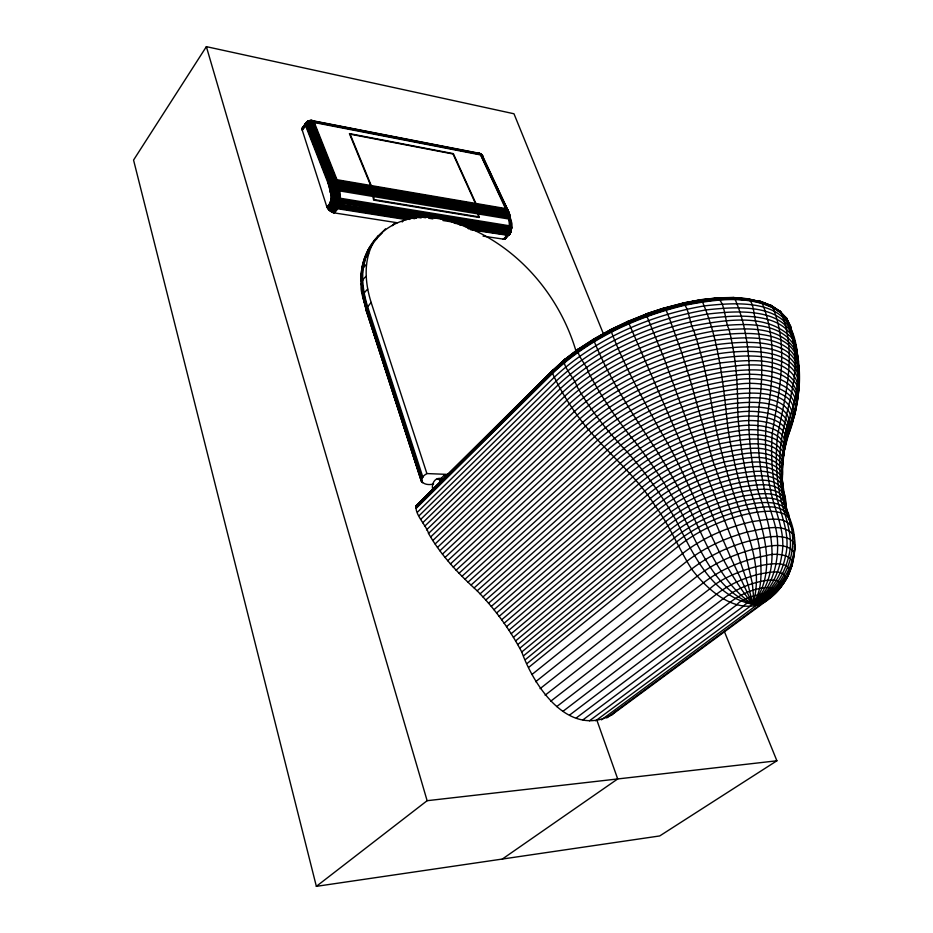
<?xml version="1.0" encoding="UTF-8"?>
<svg xmlns="http://www.w3.org/2000/svg" width="933" height="933" viewBox="0 0 933 933"><rect width="100%" height="100%" fill="white"/><g stroke="black" fill="none" stroke-linecap="round" stroke-linejoin="round"><path stroke-width="1.4" d="M527.32 663.293L676.682 541.84C697.324 525.419 722.189 514.713 747.869 509.103C760.675 507.517 778.973 502.7 788.058 514.806C802.392 544.382 793.633 582.915 765.865 601.26L611.512 715.051C568.489 737.746 534.457 686.968 521.745 651.98C509.966 629.577 494.875 608.911 477.171 590.811C458.616 573.865 441.064 555.427 428.539 533.454C427.267 526.515 411.5 510.876 417.459 504.858M328.404 184.011L332.335 181.154L337.303 180.536L505.884 209.295L507.867 210.252L508.718 212.736L507.54 209.505L505.546 208.537L337 179.719L332.031 180.372L328.136 183.323C329.967 190.845 334.271 200.933 326.818 206.788L329.034 210.17L333.466 212.771L397.201 222.742M785.586 579.603C778.402 591.72 767.509 602.461 752.803 604.316C711.109 553.467 694.863 486.968 660.506 431.221C642.545 398.566 623.209 363.742 610.59 329.827L593.411 339.437C609.074 378.658 632.597 414.275 655.887 449.368C669.183 470.524 681.37 492.379 692.379 514.806C707.96 546.995 721.617 584.023 752.803 604.316C783.673 599.487 797.843 562.832 793.831 534.959C782.565 522.072 761.946 529.419 747.531 531.892C725.664 537.909 704.508 547.426 686.618 561.491L535.659 681.72M788.84 324.404C798.811 342.294 798.963 365.561 797.249 385.842C800.397 401.598 791.872 416.619 788.07 431.571C784.35 444.843 783.195 458.616 782.297 472.308C781.213 441.857 799.674 415.08 798.555 384.688M507.82 209.902L508.112 213.086M433.588 483.97C424.107 486.571 415.71 480.133 426.894 473.567L371.136 302.432C365.176 283.562 363.334 262.08 372.652 243.956C363.264 255.409 358.575 273.637 362.739 287.574M361.374 285.02C357.129 234.521 405.82 205.237 451.117 221.518C511.541 239.396 558.214 291.131 575.941 350.878M366.459 264.471C356.639 272.599 363.66 287.177 363.427 297.697M565.713 359.333C559.368 363.089 576.069 380.128 576.547 385.807C590.344 409.925 607.745 431.804 627.011 451.77C645.566 472.623 661.929 495.446 675.69 519.739C692.986 553.631 711.459 596.035 752.803 604.316C759.66 604.654 788.082 589.108 767.369 587.452C753.899 588.35 741 594.076 730.282 602.123L576.349 717.897M510.713 229.331L511.132 226.416L509.22 225.751L340.195 198.239L335.075 198.216L330.807 199.487M511.086 229.285L511.459 228.153L509.301 227.5L340.253 200.117L330.83 200.175M511.354 229.226L511.459 228.153M507.155 209.167C510.736 221.937 511.062 212.048 506.211 210.088L337.594 181.375L332.603 181.947L328.638 184.687M483.061 236.119L504.298 239.268L510.083 233.273L511.366 230.299L509.488 234.393L507.599 234.918L468.308 228.737M326.818 206.788L302.292 130.317L302.245 127.984L303.726 126.573M794.251 554.377C792.187 562.844 791.289 572.699 785.085 579.451M794.438 551.695C798.916 534.819 775.265 535.449 764.675 537.606C738.341 542.085 712.847 552.709 691.621 569.025L540.067 688.671M795.231 408.829C801.365 387.265 800.631 363.695 794.543 342.131M366.109 276.366C355.205 284.903 365.2 299.994 366.249 310.642L421.319 481.16M302.292 130.317L305.289 126.188C303.796 122.001 311.797 117.885 313.593 122.456L336.23 179.637C339.425 190.332 342.877 204.175 333.466 212.771M548.779 375.078C558.855 367.124 550.073 368.862 552.546 373.398C559.928 389.493 569.223 404.677 579.836 418.847C603.045 449.729 634.802 473.229 655.421 506.281C669.917 525.78 678.653 548.674 691.621 569.025C707.634 590.414 737.991 617.553 765.865 601.26C833.927 541.455 733.256 565.573 709.815 588.863L556.756 706.584M364.197 299.738C360.441 296.262 365.281 291.562 367.672 289.102M509.71 215.733L508.182 211.021M367.859 253.158L367.917 250.977L378.308 235.664M782.752 464.319C782.67 450.254 783.942 436.084 788.14 422.381C792.07 410.462 795.931 398.403 797.249 385.842C779.417 354.82 733.653 366.133 704.986 370.809C662.512 381.504 621.273 400.339 588.431 429.716L447.712 560.733M782.472 468.296L782.717 451.35C768.687 431.909 739.368 440.376 719.506 443.805C690.268 451.479 661.952 464.354 638.767 483.982L493.954 609.704M782.379 474.909L782.076 459.782C768.535 441.426 740.697 449.636 721.757 452.913C693.802 460.272 666.757 472.576 644.516 491.259L499.155 616.363M782.262 480.355L782.67 472.075L781.912 464.016C768.605 446.149 741.443 454.254 722.935 457.462C695.586 464.681 669.113 476.705 647.327 494.957L501.674 619.757M782.554 487.119L781.842 468.249C768.757 450.861 742.248 458.873 724.148 461.987C697.371 469.077 671.445 480.857 650.079 498.7L504.135 623.197M782.775 487.166L781.889 472.495C769.014 455.561 743.111 463.468 725.396 466.523C699.155 473.486 673.754 485.02 652.773 502.467L506.537 626.673M788.548 433.46C792.467 400.933 745.397 406.252 725.536 409.284C686.128 416.993 647.805 433.542 617.191 459.841L474.209 587.837M789.715 429.751C793.831 396.315 745.537 401.552 725.081 404.689C684.635 412.561 645.309 429.542 613.949 456.575L471.2 584.909M797.622 360.115L797.925 357.292M783.568 495.376L782.029 476.74C769.352 460.237 744.033 468.039 726.679 471.037C700.94 477.883 676.028 489.195 655.421 506.281L508.893 630.183M791.126 426.113C795.476 391.685 745.84 396.852 724.743 400.105C683.189 408.153 642.767 425.6 610.59 453.438L468.074 582.11M798.17 363.94L798.473 361.153L795.942 345.572L792.374 338.492L786.904 318.689L785.154 317.045L788.222 323.168M792.42 422.439C797.004 387.067 746.062 392.128 724.346 395.487C681.708 403.709 640.225 421.611 607.266 450.219L464.996 579.241M798.601 367.789C797.692 327.343 741.245 332.171 713.745 335.717C660.891 345.198 609.342 367.567 569.398 403.896L430.661 536.976M799.091 375.533C798.065 336.055 742.761 341.256 716.008 344.697C664.226 354.085 613.739 375.964 574.46 411.418L435.14 543.939M799.149 379.428C798.065 340.475 743.403 345.851 717.045 349.234C665.882 358.564 616.002 380.174 577.107 415.15L437.507 547.379M470.699 229.786L508.217 235.373C513.045 229.226 510.164 220.923 508.905 213.984L338.586 184.956L333.536 185.317L329.419 187.556M330.783 200.712L509.161 229.296C513.022 230.533 513.115 219.103 508.38 218.952L339.519 190.903L334.399 190.938L330.154 192.373M511.039 229.705L511.424 228.912L509.266 228.398L340.207 201.085L330.818 200.443M511.307 229.728L511.424 228.912M798.496 388.501C804.794 346.015 744.662 349.548 718.048 353.805C667.527 363.065 618.299 384.384 579.836 418.847L439.944 550.773M798.321 392.315C804.456 350.481 745.117 354.225 718.981 358.389C669.171 367.579 620.62 388.583 582.635 422.509L442.464 554.132M329.582 188.314L333.722 186.215L338.796 185.912L507.54 214.31L509.908 215.768L511.494 227.407M362.855 295.831L366.926 312.019L366.541 308.252L371.136 302.432M509.745 215.43L510.503 221.016L509.873 221.611M779.918 587.872L767.661 597.948L752.803 604.316C713.383 588.991 698.875 545.478 680.449 510.992C667.037 486.431 651.619 462.966 634.323 440.959C616.608 419.5 601.039 396.257 588.058 371.626C587.743 366.144 574.261 352.779 579.241 349.024M476.262 153.607C478.897 151.787 482.921 154.598 483.037 157.56C483.072 161.199 483.761 154.12 480.612 154.936L314.351 122.55L310.316 122.876L305.779 126.223L328.136 183.323M569.69 715.005L723.413 598.589C735.367 589.504 749.537 583.382 764.302 580.711C769.363 580.081 781.166 578.145 780.629 586.157L768.011 597.073L752.803 604.316L753.479 595.907L752.371 583.65L745.105 551.613L712.707 460.331L690.128 379.708L681.72 352.674L669.369 318.235L665.556 308.788L664.821 307.843L664.354 308.403L683.667 303.342L701.616 299.959C719.366 340.102 723.227 384.501 727.868 427.687C731.53 452.318 737.222 476.658 744.919 500.345C751.205 518.818 759.1 536.976 760.5 556.709C761.188 573.27 763.124 594.589 749.631 606.695L595.627 720.812M329.85 189.877L334.049 188.058L339.134 187.86L507.937 216.118L510.281 217.482L510.234 221.319M329.967 190.682L334.189 188.991L339.285 188.863L508.112 217.051L510.293 218.054L510.001 219.675M510.736 229.553L510.748 231.209L509.395 231.139L442.883 220.503M330.737 200.98L508.998 230.183L511.202 230.428L511.086 229.623M511.202 230.428L511.342 229.67M368.663 253.601C356.593 268.319 363.1 290.699 366.984 307.424L422.287 478.291M362.471 275.27L361.736 273.334L365.409 259.094M362.016 274.314L362.564 271.666M510.503 221.016L510.433 218.963L508.252 217.995L339.414 189.877L334.306 189.959L330.072 191.487M593.411 339.437L594.356 339.18L577.912 349.805M461.975 576.302L604.001 446.942C641.216 414.882 688.706 395.091 737.315 389.038C753.537 387.895 771.288 387.487 785.539 396.513C800.806 406.776 791.72 426.579 786.344 439.676L792.957 418.59M511.214 230.218L510.771 231.617M509.488 234.393L509.861 231.722M363.928 260.575L364.628 258.651M361.969 270.418L361.736 273.334M508.217 235.373L509.733 233.705M511.097 230.696L509.126 234.638M510.713 228.667L511.447 227.395L509.29 226.614L340.253 199.161L330.83 199.907M305.779 126.223L306.735 123.646L309.231 121.407L312.263 120.695L314.083 121.966L337 179.719C340.207 190.437 343.659 204.315 334.236 212.934M797.074 398.776L798.007 396.117M796.211 403.837L797.587 399.919M795.476 409.995C805.984 376.127 758.774 372.08 736.487 375.043C684.659 381.27 633.985 402.391 594.484 436.761L453.228 567.124M793.388 417.378C808.829 382.647 760.01 375.789 736.837 379.708C686.035 385.889 636.376 406.59 597.598 440.213L456.085 570.25M792.094 422.171C808.619 387.708 760.302 380.232 737.117 384.384C687.388 390.495 638.79 410.753 600.77 443.607L459.001 573.305M786.192 440.831C796.899 412.328 756.01 409.377 737.805 412.199C695.062 417.821 653.38 435.198 620.41 463.153L477.171 590.811M785.248 444.505C795.651 416.748 755.707 414.089 738.061 416.829C696.391 422.357 655.771 439.303 623.571 466.512L480.087 593.843M784 449.368C795.709 421.798 755.952 418.474 738.376 421.459C697.744 426.917 658.138 443.432 626.696 469.917L482.956 596.91M783.277 453.088C794.659 426.218 755.8 423.197 738.749 426.101C699.109 431.466 660.506 447.583 629.787 473.358L485.778 600.036M783.219 455.222C791.161 430.579 755.578 427.524 739.193 430.731C700.508 436.026 662.838 451.747 632.819 476.856L488.554 603.219M782.192 460.366C792.607 434.941 755.613 432.69 739.682 435.361C701.919 440.574 665.171 455.922 635.816 480.402L491.283 606.438M782.204 462.92L783.125 460.366M787.125 576.442L788.373 572.99M459.491 224.958L508.812 232.795L510.526 232.585L510.736 230.906M682.408 303.691C688.717 304.788 689.662 324.614 693.755 330.317C702.467 356.907 708.555 384.314 712.812 411.954C717.827 439.56 724.801 466.792 733.618 493.417C745.49 528.719 764.407 566.646 752.803 604.316L730.492 557.013L628.166 321.698L620.713 325.255M369.223 248.131C359.881 266.243 361.666 287.714 367.602 306.595L422.976 477.521M367.8 252.05L363.847 261.602L364.185 263.712M508.438 211.534L481.125 154.342L313.756 121.477L309.068 122.351L305.662 125.99L308.811 122.06L313.406 121.08M368.185 249.951L374.891 239.828L385.504 228.853M511.062 231.396L509.861 233.845L508.042 234.265L467.316 227.839M510.724 228.993L511.599 228.293M781.084 586.367L783.627 581.574M306.222 122.491L305.301 123.797M789.726 428.142L791.114 425.705M509.861 233.845L510.584 232.725M788.653 431.594L790.006 429.227M786.811 436.166L788.782 432.702M313.01 120.777C309.453 119.331 304.706 122.176 305.289 126.188M305.709 126.048L309.301 122.713L314.083 121.966L480.32 154.388L482.874 156.429M603.814 334.83L513.978 113.768L206.368 46.65L133.559 160.068L316.357 886.35L659.713 835.945L776.897 760.78L724.311 631.373M789.854 569.701C800.409 555.135 775.999 552.184 766.576 555.59C743.788 559.578 721.769 568.803 703.33 582.833L550.715 701.219M510.024 232.282L510.293 233.238L507.844 233.483L464.856 226.649M382.098 233.005L374.296 240.702M302.245 127.984L306.665 122.13M302.105 128.509C303.05 127.891 305.534 121.302 307.342 124.486L329.781 181.643C332.148 190.402 336.078 201.925 327.903 208.864M302.07 129.069L307.19 121.861M302.129 129.675L305.989 125.22L328.603 182.728C330.62 190.682 334.784 201.26 327.086 207.476M327.448 208.176C335.39 201.586 331.355 190.53 329.151 182.168L306.735 125.034L306.012 124.299L305.091 124.905M328.428 209.528C336.836 202.274 333.011 190.297 330.48 181.165L308.007 123.996C307.062 121.302 304.205 124.101 305.418 126.025M329.034 210.17C337.653 202.601 333.921 190.227 331.238 180.734L308.741 123.553L307.598 122.246L306.141 122.655M329.687 210.765C338.516 202.928 334.854 190.169 332.031 180.372L309.511 123.179L308.217 121.698L306.549 122.176M330.399 211.313C339.402 203.231 335.798 190.145 332.871 180.081L310.316 122.876C308.905 118.724 304.251 123.623 305.662 125.99M331.145 211.791C340.288 203.522 336.743 190.145 333.722 179.847L311.144 122.643C309.581 118.421 304.846 122.958 305.511 125.967C305.837 122.958 311.027 118.036 312.8 122.433L335.414 179.626C338.574 190.239 342.049 203.989 332.696 212.526M331.915 212.199C341.175 203.767 337.676 190.18 334.574 179.696L311.972 122.491C310.304 118.083 305.126 122.759 305.546 125.955L307.319 122.188L310.666 120.439M509.78 233.192L510.526 232.585M508.683 235.174L509.966 233.705M392.373 225.658L394.076 223.593M402.146 221.996L403.849 219.943M305.546 123.319L307.587 121.477L309.558 121.138M503.097 239.245C512.893 231.792 509.126 218.299 505.546 208.537L480.612 154.936L478.711 153.059M503.715 239.291C513.488 231.874 509.721 218.415 506.153 208.677L480.192 153.712L311.214 120.66L307.785 121.675L311.844 120.497M504.298 239.268C514.013 231.909 510.223 218.555 506.689 208.899L481.755 155.333L480.192 153.712M504.811 239.151L509.593 234.171M328.848 185.375L332.859 182.763L337.874 182.238L506.514 210.893L508.94 212.561M329.057 186.087L333.104 183.591L338.131 183.125L506.794 211.709L508.753 212.607L509.756 215.325M439.501 479.947L444.4 475.084L448.015 475.224M416.013 505.873L552.837 370.121M415.885 506.234L553.164 370.004M418.485 503.832L491.679 431.268M494.77 428.2L501.989 421.051M505.08 417.984L511.261 411.85M515.389 407.768L521.57 401.633M526.725 396.525L530.854 392.431M537.035 386.297L558.902 365.106M415.815 506.619L552.033 371.591L564.033 360.744L578.11 349.887M424.049 498.7L438.475 484.402M440.539 482.361L448.785 474.186M450.849 472.145L458.068 464.984M462.185 460.902L468.378 454.768M472.495 450.686L477.649 445.577M483.842 439.443L487.959 435.361M495.178 428.2L498.269 425.145M505.488 417.984L507.552 415.943M538.469 385.294L546.715 377.119M415.815 507.039L552.068 372.01C607.138 323.075 687.271 288.239 761.713 302.164C778.554 341.851 771.708 385.481 765.97 426.661C764.477 450.826 766.611 475.235 772.524 498.735C777.702 517.08 785.656 535.402 781.796 554.937C778.95 574.238 769.282 593.236 752.803 604.316L748.184 585.096L737.781 554.132L702.374 463.841L664.144 358.54L646.149 314.444L665.159 308.17M415.873 507.47L552.161 372.454C583.895 342.166 624.13 322.083 665.754 309.196C700.042 299.983 738.435 292.239 772.419 306.56C789.61 347.391 778.833 391.394 772.291 433.064C770.53 455.409 772.186 478.034 777.422 499.843C782.379 518.048 790.333 536.335 785.574 555.613C781.807 575.358 770.261 593.936 752.803 604.316C780.221 568.768 760.57 523.448 749.024 485.673C742.388 460.167 738.563 433.927 737.618 407.581C737.805 381.282 735.461 354.89 729.023 329.349C724.591 321.209 725.512 302.129 717.08 298.047L734.399 297.767C751.543 336.125 750.529 379.556 748.732 420.76C749.164 445.426 752.523 470.057 758.879 493.895C772.116 528.918 782.647 574.565 752.803 604.316C766.273 599.208 778.064 589.866 785.819 577.702C782.087 568.524 768.617 572.815 761.095 573.678C745.07 577.375 729.653 584.14 716.544 594.146L563.112 711.214M416.001 507.925L552.324 372.92C588.851 338.352 636.003 316.509 684.542 304.788C715.973 298.805 752.803 293.055 780.909 312.275C797.575 352.464 785.388 395.242 777.539 435.676C775.136 457.625 776.361 479.994 781.329 501.511C786.099 519.553 794.041 537.746 788.583 556.733C784.047 576.687 770.973 594.683 752.803 604.316C772.792 588.536 779.568 561.106 777.189 536.662C775.09 518.818 766.378 502.654 763.544 484.915C758.202 459.421 756.698 433.134 758.926 407.185C762.809 380.104 763.089 352.289 757.118 325.465C753.421 320.299 754.855 298.024 746.19 299.108M416.188 508.368L552.546 373.398C589.073 338.842 636.213 316.998 684.74 305.278C716.147 299.306 752.966 293.545 781.073 312.742M417.681 511.972L554.33 377.2C595.441 338.842 649.216 315.377 704.287 305.896C733.245 302.747 784.781 298.047 792.945 335.705M419.255 515.576L556.22 381.026C597.272 342.843 650.872 319.471 705.78 309.966C734.551 306.84 785.924 301.965 794.088 339.425M420.935 519.18L558.191 384.851C599.161 346.889 652.529 323.634 707.226 314.118C736.277 310.724 790.088 306.152 795.569 345.875M329.244 186.81L333.326 184.442L338.364 184.034L507.062 212.561L509.021 213.424L509.966 216.141M422.707 522.772L560.255 388.676C601.097 350.971 654.196 327.856 708.625 318.328C737.443 314.969 790.986 310.199 796.467 349.653M424.562 526.352L562.412 392.49C598.543 358.937 644.75 337.653 692.321 326.002C724.673 320.194 766.903 311.914 792.374 338.492C802.473 377.235 782.67 413.879 780.105 451.934C778.833 472.18 780.933 492.636 786.309 512.205C802.543 545.618 786.752 589.166 752.803 604.316C774.285 595.324 790.741 574.996 793.878 551.788C783.568 540.522 765.27 547.263 752.325 549.49C732.58 554.972 713.488 563.567 697.231 576.174L545.117 695.213M426.509 529.909L564.652 396.303C605.12 359.228 657.543 336.44 711.284 326.923C739.577 323.716 781.469 318.981 796.63 349.49M428.539 533.454L566.984 400.117C607.208 363.38 659.223 340.802 712.532 331.297C740.569 328.124 782.076 323.261 797.19 353.444M432.865 540.475L571.882 407.674C611.523 371.754 662.558 349.618 714.9 340.183C742.202 337.023 793.668 331.367 799.208 368.943M373.841 241.67L376.92 238.743M445.053 557.456L585.492 426.136C622.987 392.781 670.792 372.115 719.856 363.007C745.129 360.115 793.26 353.805 798.858 388.629M450.429 563.952L591.429 433.262C627.804 401.143 674.011 381.177 721.442 372.279C745.759 369.503 792.222 363.019 797.843 396.525M552.161 370.844L564.71 359.392M552.068 371.194L565.001 359.298M561.048 363.159L565.34 359.287M611.512 715.051L615.617 711.366M496.578 613.016L641.671 487.597C667.142 466.278 698.584 452.703 730.994 446.102C747.566 443.991 777.446 438.253 783.219 459.724M509.756 220.783L510.573 219.232M511.179 633.729L658.022 510.118C680.74 491.493 708.485 479.515 737.117 473.509C751.601 471.736 772.454 466.897 782.286 480.985L786.671 509.523C781.422 492.974 757.888 498.758 744.919 500.345C718.725 506.001 693.359 516.94 672.378 533.758L523.67 655.724M513.418 637.321L660.552 513.99C682.909 495.726 710.176 483.959 738.306 478.023C752.441 476.262 777.982 470.559 783.393 488.694M515.587 640.936L663.036 517.885C689.37 496.916 722.049 483.411 755.637 480.472C775.066 478.606 786.192 485.277 785.808 505.371C780.536 488.554 756.675 494.315 743.508 495.924C716.999 501.627 691.33 512.695 670.127 529.757L521.745 651.98M517.71 644.586L665.462 521.815C687.178 504.205 713.57 492.822 740.814 487.014C754.424 485.335 779.055 479.609 784.385 497.032M519.751 648.272L667.83 525.769C689.265 508.45 715.284 497.231 742.132 491.481C755.52 489.837 779.743 484.099 785.038 501.208M525.524 659.491L674.559 537.793C697.464 519.669 725.373 508.007 754.156 503.423C768.034 501.476 789.819 500.916 789.516 520.579M529.046 667.107L678.734 545.91C701.336 528.171 728.766 516.73 757.071 512.135C766.25 511.121 776.163 510.199 784.746 514.328C790.601 517.267 789.948 524.626 792.723 529.711C787.51 514.001 764.955 520.043 752.593 521.524C727.274 527.122 702.747 537.653 682.291 553.747L531.962 674.489M329.722 189.096L333.897 187.125L338.971 186.868L507.75 215.208L509.686 216.001L510.328 217.809M305.884 122.923L307.377 122.176M316.357 886.35L427.127 800.701L776.897 760.78M564.267 359.765L578.402 348.954M564.127 360.045L578.635 348.907M564.045 360.371L578.927 348.93M582.973 719.844L737.023 604.666C741.245 597.073 783.265 585.901 761.095 604.048L606.765 717.897M589.434 720.824L743.508 606.193C745.899 601.353 770.366 594.997 755.648 605.879L601.435 719.833M762.879 602.741L769.9 597.563M440.889 480.273L443.14 479.189C435.396 475.608 430.591 484.052 433.04 490.396M505.278 238.965L506.397 236.341M502.327 859.048L617.704 778.95L596.817 719.984M734.399 297.767L725.233 298.094M578.052 349.257L593.889 338.982M577.947 349.502L594.111 339.041M577.924 350.167C624.002 319.121 678.676 298.14 734.726 298.024M701.616 299.959L700.321 299.878L718.328 297.93M593.458 339.215L610.439 329.722M593.4 339.717L610.229 330.317L628.049 321.803L646.487 314.363M310.747 120.893L312.147 120.497M758.366 301.686L760.593 301.406L771.393 305.592L780.909 312.275M610.24 329.746L627.967 321.349M610.194 330.049L628.049 321.488M610.777 330.002L618.229 326.445M768.57 305.616L770.961 305.406L772.419 306.56M627.921 321.395L646.254 314.001M627.967 321.558L646.359 314.153M664.681 307.797L646.126 313.943L664.821 307.843M646.114 314.211L664.984 307.972M510.794 231.885L454.079 223.209M664.471 307.948L683.224 303.038M664.401 308.135L683.434 303.143M481.323 154.493L479.084 153.898L480.868 154.05L481.988 156.138M682.828 303.062L700.811 299.668M682.664 303.19L701.348 299.785M686.583 302.642L698.759 300.356M304.286 126.422L304.916 126.34M700.555 299.726L718.013 297.837M701.499 299.948L718.632 298.105M717.687 297.825L733.326 297.499L748.231 298.782M717.384 297.895L734.049 297.604M477.743 152.977L479.912 153.513M308.426 121.582L309.115 121.582M437.076 478.967L442.942 480.029M438.23 479.177L443.082 479.364M439.56 479.399L441.985 479.48M426.894 473.567L448.691 474.442M732.953 297.569L748.604 298.957M732.592 297.72L748.954 299.201M740.615 298.642L744.802 298.992M310.946 120.439L312.59 120.59M410.019 218.754L337.629 207.243L332.929 205.003L330.317 202.204M409.587 219.442L337.198 207.954L332.614 205.517L330.2 202.403M406.252 219.617L336.743 208.595L332.253 206.018L329.99 202.694M425.681 217.751L339.717 203.977L330.679 201.248M428.55 218.205L432.854 218.893M421.121 217.937L339.449 204.898L330.609 201.505M416.503 218.112L338.364 205.633L330.527 201.75M414.719 218.684L338.014 206.461L333.967 204.887L330.422 201.983M311.68 120.52L479.165 153.257M747.415 298.665L761.713 302.164M746.995 298.735L761.375 301.837M746.587 298.875L758.797 301.476L765.2 303.936M778.705 310.526L786.682 318.258M476.751 153.304L478.851 153.14L480.507 154.248M477.253 153.094L478.489 153.537M478.232 152.965L481.708 155.473M760.162 301.301L771.789 305.849M759.719 301.277L772.127 306.176M759.252 301.336L769.538 305.301M479.329 153.234L483.107 156.872M770.961 305.406L780.385 311.459M771.673 306.036L780.676 311.844M771.194 306.001L780.186 312.59M770.705 306.036L773.025 307.528M478.967 153.432L480.087 154.26M482.034 155.613L482.781 156.686M508.905 213.984L509.115 215.85L508.753 212.164M511.132 226.416L511.564 227.139M779.626 310.852L786.904 318.689M779.183 310.654L787.067 319.144M439.303 479.9L440.901 482.618M481.615 154.68L507.505 210.03M481.358 155.403L480.962 154.785L482.618 156.091M483.236 157.91L482.862 157.304L483.154 158.47M786.227 318.48L789.306 324.626M786.379 317.861L790.752 326.538L791.219 329.279M786.029 317.535L789.715 324.917L790.181 327.658M482.606 155.986L508.019 210.345M489.219 171.497L493.452 180.605M494.665 183.218L496.484 187.125M501.336 197.539L505.581 206.648M507.54 209.505L508.73 212.257M508.112 211.325L508.986 213.459M508.485 211.803L511.377 228.247M444.4 475.084L445.251 477.673M421.774 479.049L366.541 308.252L363.112 294.968M367.52 312.602L392.105 388.699M393.003 391.463L402.391 420.515M403.289 423.279L411.78 449.566M414.462 457.87L422.521 482.769M366.261 309.068L421.436 479.795M367.369 313.406L421.938 482.303M366.168 309.873L421.541 481.766M206.368 46.65L427.127 800.701M362.774 296.682L366.494 311.365M785.983 506.409L787.639 513.675L786.962 510.608M509.908 215.768L510.153 216.969M788.058 514.806L788.723 517.815M793.831 534.959L794.45 537.781M510.281 217.482L510.479 218.66M510.129 217.167L510.678 220.724M790.368 325.652L791.289 330.189M361.339 283.189L363.135 298.315M511.529 226.882L511.552 228.025M511.377 226.637L511.377 228.737M794.426 546.33L794.624 549.012M782.309 481.708L782.402 484.414M511.587 227.605L511.564 228.597M478.547 216.794L374.121 199.592L371.556 186.378L350.143 134.165L453.053 153.992L475.76 204.164L478.547 216.794M479.119 217.471L373.632 200.117L370.996 186.285L349.409 133.594L453.345 153.642L476.262 204.245L479.119 217.471"/></g></svg>
